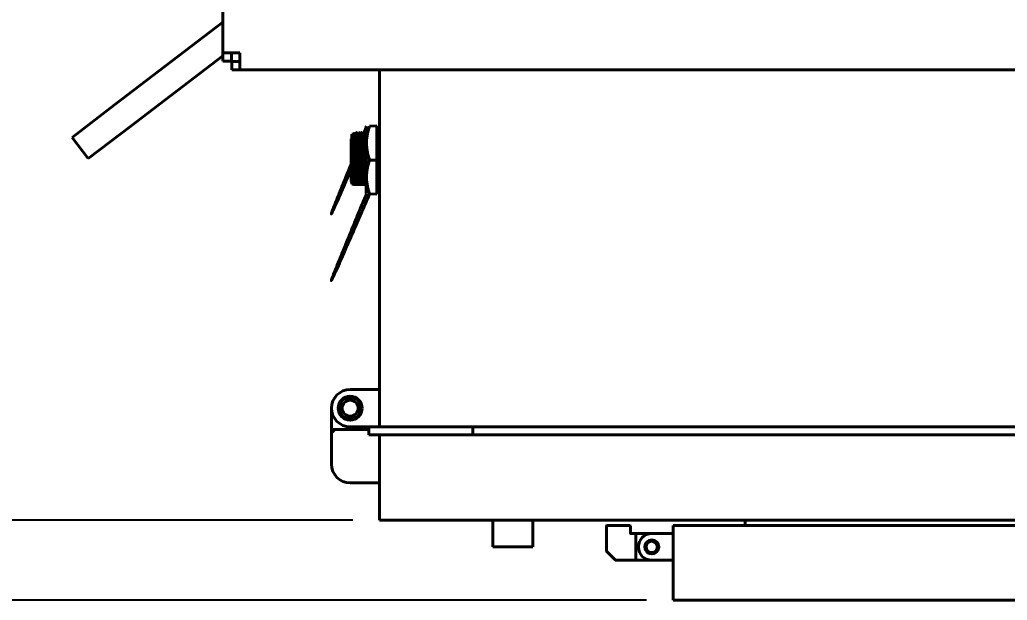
# Model space of a CAD drawing. Header units: millimetres. Extents: x 0 to 4756, y 0 to 3364.
# Drawn here: x 766 to 1136, y 1978.8 to 2196.4 of the extents above; entities that cross this region are included whole.
import ezdxf

# ---------------------------------------------------------------- set-up
doc = ezdxf.new("R2010")
doc.units = ezdxf.units.MM
doc.header["$LTSCALE"] = 4
doc.layers.add('가시적인 것(ISO)', color=3, linetype='Continuous', lineweight=40)
doc.layers.add('치수(ISO)', color=2, linetype='Continuous', lineweight=25)
doc.styles.add('치수 텍스트_PSTEK_POSCO', font='isocp.shx')
doc.dimstyles.new('치수_PSTEK_POSCO', dxfattribs={"dimscale": 4, "dimtxt": 5, "dimasz": 2.5, "dimexe": 2, "dimexo": 2.5, "dimgap": 1, "dimtad": 1, "dimrnd": 1e-08, "dimdsep": 46, "dimtxsty": '치수 텍스트_PSTEK_POSCO', "dimcen": 0.09, "dimdle": 10, "dimclrd": 7, "dimclre": 7, "dimclrt": 2, "dimadec": 1, "dimazin": 2, "dimtfac": 1, "dimtmove": 0, "dimatfit": 3, "dimfxl": 0, "dimtolj": 1, "dimlwd": -1, "dimlwe": -1, "dimarcsym": 0})

# ---------------------------------------------------------------- blocks, each defined once
blk = doc.blocks.new('*D27')
at = {"layer": 'Defpoints', "color": 0}
for p in [(964.43, 2981.58), (635.51, 1978.78), (1010.77, 1978.78)]:
    blk.add_point(p, dxfattribs=at)
at = {"layer": '치수(ISO)', "color": 7}
for p, q in [((954.43, 2981.58), (627.51, 2981.58)), ((635.51, 2971.58), (635.51, 1988.78)), ((1000.77, 1978.78), (627.51, 1978.78))]:
    blk.add_line(p, q, dxfattribs=at)
for points in [[(633.84, 2971.58), (637.17, 2971.58), (635.51, 2981.58)], [(633.84, 1988.78), (637.17, 1988.78), (635.51, 1978.78)]]:
    blk.add_solid(points, dxfattribs=at)
at = {"layer": '치수(ISO)', "color": 2, "insert": (621.51, 2447.18), "char_height": 20, "attachment_point": 4, "rotation": 90, "style": '치수 텍스트_PSTEK_POSCO'}
blk.add_mtext('\\A1;1002.8', dxfattribs=at)
blk = doc.blocks.new('*D28')
at = {"layer": 'Defpoints', "color": 0}
for p in [(964.43, 2981.58), (700.77, 2008.78), (900.77, 2008.78)]:
    blk.add_point(p, dxfattribs=at)
at = {"layer": '치수(ISO)', "color": 7}
for p, q in [((954.43, 2981.58), (692.77, 2981.58)), ((700.77, 2971.58), (700.77, 2018.78)), ((890.77, 2008.78), (692.77, 2008.78))]:
    blk.add_line(p, q, dxfattribs=at)
for points in [[(699.1, 2971.58), (702.44, 2971.58), (700.77, 2981.58)], [(699.1, 2018.78), (702.44, 2018.78), (700.77, 2008.78)]]:
    blk.add_solid(points, dxfattribs=at)
at = {"layer": '치수(ISO)', "color": 2, "insert": (686.76, 2466.76), "char_height": 20, "attachment_point": 4, "rotation": 90, "style": '치수 텍스트_PSTEK_POSCO'}
blk.add_mtext('\\A1;972.8', dxfattribs=at)

msp = doc.modelspace()

# ---------------------------------------------------------------- linework, layer by layer
at = {"layer": '가시적인 것(ISO)'}
for p, q in [((842.0692, 2183.9774), (842.0692, 2689.5774)), ((801.4669, 2164.4335), (842.0692, 2195.4884)), ((842.0692, 2180.8774), (842.0692, 2183.9774)), ((842.0692, 2183.9774), (842.9266, 2183.9774)), ((842.9266, 2183.9774), (848.4692, 2183.9774)), ((845.2692, 2183.9774), (845.2692, 2180.8774)), ((848.2692, 2183.9774), (848.2692, 2183.7774)), ((848.2692, 2183.7774), (848.4692, 2183.7774)), ((848.4692, 2183.9774), (848.4692, 2178.4348)), ((842.0692, 2182.8987), (807.5422, 2156.4905)), ((845.2692, 2180.8774), (842.0692, 2180.8774)), ((845.3692, 2180.7774), (848.4692, 2180.7774)), ((845.3692, 2180.7774), (845.3692, 2177.5774)), ((848.4692, 2177.5774), (845.3692, 2177.5774)), ((848.4692, 2178.4348), (848.4692, 2177.5774)), ((1483.0692, 2177.5774), (848.4692, 2177.5774)), ((900.7692, 2177.5774), (900.7692, 2043.7774)), ((785.5809, 2152.283), (801.4669, 2164.4335)), ((807.5422, 2156.4905), (791.6562, 2144.34)), ((890.3692, 2134.7774), (890.3692, 2153.4774)), ((891.3692, 2153.4774), (890.3692, 2153.4774)), ((891.3692, 2154.0865), (891.7067, 2153.5024)), ((891.3692, 2154.0835), (891.3692, 2150.7513)), ((891.8161, 2153.5062), (891.7044, 2153.5062)), ((891.8144, 2153.5062), (892.1533, 2154.093)), ((892.1569, 2154.0961), (892.2702, 2154.0961)), ((892.2736, 2154.0932), (892.614, 2153.5038)), ((892.7237, 2153.507), (892.6121, 2153.507)), ((892.7218, 2153.507), (893.0603, 2154.0931)), ((893.0639, 2154.0961), (893.1772, 2154.0961)), ((893.1808, 2154.093), (893.5212, 2153.5036)), ((893.6309, 2153.5068), (893.5194, 2153.5068)), ((893.629, 2153.5068), (893.9677, 2154.0932)), ((893.9711, 2154.0961), (894.0843, 2154.0961)), ((894.0877, 2154.0931), (894.4283, 2153.5034)), ((894.538, 2153.5066), (894.4265, 2153.5066)), ((894.5361, 2153.5066), (894.8748, 2154.093)), ((894.8784, 2154.0961), (894.9916, 2154.0961)), ((894.9951, 2154.0932), (895.3354, 2153.5038)), ((895.4451, 2153.507), (895.3336, 2153.507)), ((895.4433, 2153.507), (895.7692, 2154.0713)), ((895.7692, 2156.2482), (895.8809, 2156.4416)), ((895.7692, 2131.3066), (895.7692, 2156.2482)), ((897.039, 2156.4821), (899.7692, 2156.5774)), ((899.7692, 2143.7774), (899.7692, 2156.5774)), ((899.7692, 2153.6799), (899.8712, 2153.5034)), ((899.9809, 2153.5066), (899.8693, 2153.5066)), ((899.979, 2153.5066), (900.3177, 2154.093)), ((900.3213, 2154.0961), (900.4342, 2154.0961)), ((900.4378, 2154.093), (900.7692, 2153.5193)), ((785.5809, 2152.283), (791.6562, 2144.34)), ((890.1692, 2151.7774), (890.1692, 2135.7774)), ((891.3692, 2150.7513), (891.3692, 2150.751)), ((900.0801, 2151.2934), (899.9668, 2151.2924)), ((899.9983, 2149.7774), (900.1117, 2149.7774)), ((897.039, 2143.7774), (899.7692, 2143.7774)), ((899.7692, 2130.9774), (899.7692, 2143.7774)), ((900.3036, 2137.7774), (900.1902, 2137.7774)), ((900.2217, 2136.2601), (900.335, 2136.2592)), ((890.3692, 2134.7774), (891.3692, 2134.7774)), ((891.0692, 2134.7774), (891.0692, 2134.6774)), ((895.7692, 2134.6774), (891.0692, 2134.6774)), ((891.3692, 2134.7776), (891.3692, 2134.7774)), ((891.3692, 2134.7774), (891.3693, 2134.7774)), ((891.6296, 2134.7774), (891.7414, 2134.7774)), ((892.5367, 2134.7774), (892.6497, 2134.7774)), ((893.0076, 2134.7774), (893.0076, 2134.7774)), ((893.121, 2134.7774), (893.1211, 2134.7774)), ((893.4439, 2134.7774), (893.5571, 2134.7774)), ((893.9147, 2134.7774), (893.9147, 2134.7774)), ((894.0282, 2134.7774), (894.0283, 2134.7774)), ((894.3508, 2134.7774), (894.4642, 2134.7774)), ((895.258, 2134.7774), (895.3712, 2134.7774)), ((895.729, 2134.7774), (895.7291, 2134.7774)), ((895.7692, 2131.3066), (895.8809, 2131.1132)), ((900.7692, 2134.6774), (899.7692, 2134.6774)), ((899.7939, 2134.7774), (899.9069, 2134.7774)), ((900.3782, 2134.7774), (900.2648, 2134.7774)), ((900.701, 2134.7774), (900.7692, 2134.7774)), ((899.7692, 2130.9774), (897.039, 2131.0727)), ((889.7692, 2057.7774), (900.7692, 2057.7774)), ((882.7692, 2042.7774), (882.7692, 2050.7774)), ((882.7692, 2042.7774), (883.7692, 2041.7774)), ((896.7692, 2042.7774), (882.7692, 2042.7774)), ((882.7692, 2029.7774), (882.7692, 2042.7774)), ((900.7692, 2043.7774), (889.7692, 2043.7774)), ((896.7692, 2042.7774), (896.7692, 2043.7774)), ((896.7692, 2042.7774), (896.7692, 2041.7774)), ((1430.7692, 2043.7774), (900.7692, 2043.7774)), ((935.7692, 2043.7774), (935.7692, 2040.7774)), ((896.7692, 2040.7774), (896.7692, 2041.7774)), ((900.7692, 2040.7774), (896.7692, 2040.7774)), ((1430.7692, 2040.7774), (900.7692, 2040.7774)), ((900.7692, 2040.7774), (900.7692, 2008.7774)), ((900.7692, 2022.7774), (889.7692, 2022.7774)), ((900.7692, 2008.7774), (1430.7692, 2008.7774)), ((943.2692, 2008.7774), (943.2692, 1998.7774)), ((958.2692, 2008.7774), (958.2692, 1998.7774)), ((985.7692, 1997.3602), (985.7692, 2006.5774)), ((987.352, 2006.7774), (985.9692, 2006.7774)), ((994.5692, 2006.7774), (987.352, 2006.7774)), ((994.7692, 2003.9774), (994.7692, 2006.5774)), ((1010.7692, 2006.7774), (1010.7692, 1978.7774)), ((1150.0124, 2006.7774), (1010.7692, 2006.7774)), ((1037.7692, 2008.7774), (1037.7692, 2006.7774)), ((996.5692, 2003.7774), (994.9692, 2003.7774)), ((996.9692, 2003.7774), (996.5692, 2003.7774)), ((996.7692, 1995.3602), (996.7692, 2003.5774)), ((1002.7692, 2003.7774), (996.9692, 2003.7774)), ((1002.7692, 2003.7774), (1010.5692, 2003.7774)), ((943.2692, 1998.7774), (958.2692, 1998.7774)), ((989.2106, 1993.836), (985.8278, 1997.2188)), ((996.7692, 1995.3602), (996.7692, 1993.9774)), ((989.352, 1993.7774), (996.5692, 1993.7774)), ((996.5692, 1993.7774), (996.9692, 1993.7774)), ((996.9692, 1993.7774), (1002.7692, 1993.7774)), ((1010.5692, 1993.7774), (1002.7692, 1993.7774)), ((1320.7692, 1978.7774), (1010.7692, 1978.7774))]:
    msp.add_line(p, q, dxfattribs=at)
for centre, radius in [((889.7692, 2050.7774), 4.5), ((889.7692, 2050.7774), 4), ((889.7692, 2050.7774), 3), ((1002.7692, 1998.7774), 2.65), ((1002.7692, 1998.7774), 2.6), ((1002.7692, 1998.7774), 2.1)]:
    msp.add_circle(centre, radius, dxfattribs=at)
for centre, radius, start, end in [((890.3692, 2151.7774), 0.2, 90, 180), ((890.3692, 2135.7774), 0.2, 180, 270), ((889.7692, 2050.7774), 7, 90, 270), ((889.7692, 2029.7774), 7, 180, 270), ((985.9692, 2006.5774), 0.2, 90, 180), ((994.5692, 2006.5774), 0.2, 0, 90), ((994.9692, 2003.9774), 0.2, 180, 270), ((996.5692, 2003.5774), 0.2, 0, 90), ((1002.7692, 1998.7774), 5, 90, 270), ((1010.5692, 2003.5774), 0.2, 0, 90), ((985.9692, 1997.3602), 0.2, 180, 225), ((989.352, 1993.9774), 0.2, 225, 270), ((996.5692, 1993.9774), 0.2, 270, 0), ((1010.5692, 1993.9774), 0.2, 270, 0)]:
    msp.add_arc(centre, radius, start, end, dxfattribs=at)
for points, weights in [([(895.8809, 2156.4416), (869.5221, 2091.9778), (897.039, 2156.4821)], [1.3410201396, 1.3410201396, 1.24077700271]), ([(897.039, 2156.4821), (894.8839, 2150.0921), (897.039, 2143.7774)], [1.24077700271, 1.4412632765, 1.24077700271]), ([(897.039, 2143.7774), (894.8839, 2137.4627), (897.039, 2131.0727)], [1.24077700271, 1.4412632765, 1.24077700271]), ([(897.039, 2131.0727), (869.5221, 2067.3767), (895.8809, 2131.1132)], [1.24077700271, 1.3410201396, 1.3410201396])]:
    msp.add_rational_spline(points, weights, degree=2, dxfattribs=at)
for points in [[(891.3692, 2154.0835), (891.369, 2154.0847), (891.3688, 2154.0858), (891.3687, 2154.0868)], [(891.3692, 2154.085), (891.3692, 2154.086), (891.3692, 2154.0865), (891.3692, 2154.0865)], [(900.16, 2146.9291), (900.1222, 2146.9288), (900.0844, 2146.9285), (900.0466, 2146.9281)], [(900.0488, 2146.7893), (900.0866, 2146.7897), (900.1244, 2146.7902), (900.1622, 2146.7906)], [(900.1397, 2140.7644), (900.1775, 2140.764), (900.2153, 2140.7635), (900.2531, 2140.7631)], [(900.1419, 2140.6258), (900.1797, 2140.6255), (900.2175, 2140.6252), (900.2553, 2140.6248)], [(895.7692, 2134.7774), (895.7558, 2134.7774), (895.7424, 2134.7774), (895.7291, 2134.7774)], [(899.7939, 2134.7774), (899.7856, 2134.7774), (899.7774, 2134.7774), (899.7692, 2134.7774)], [(900.3773, 2134.7774), (900.3775, 2134.7809), (900.3776, 2134.7845), (900.3777, 2134.788)], [(1004.8333, 2000.4393), (1004.8072, 2000.4717), (1004.7908, 2000.4908), (1004.7862, 2000.4962)], [(1004.937, 2000.3016), (1004.8744, 2000.3906), (1004.8227, 2000.4528), (1004.7994, 2000.4805)], [(1005.2355, 1999.7469), (1005.2063, 1999.821), (1005.1751, 1999.8905), (1005.1433, 1999.9546)], [(1005.1332, 1997.5801), (1005.186, 1997.6843), (1005.2374, 1997.8032), (1005.2812, 1997.9335)]]:
    msp.add_open_spline(points, degree=3, dxfattribs=at)
for points, knots in [([(891.7414, 2134.7774), (891.7295, 2135.1977), (891.7187, 2135.71), (891.6958, 2136.8507), (891.6836, 2137.4639), (891.6642, 2138.5919), (891.6567, 2139.0777), (891.6403, 2140.2056), (891.6315, 2140.8547), (891.6102, 2142.2871), (891.5983, 2143.0709), (891.5766, 2144.6242), (891.5667, 2145.3887), (891.5456, 2146.9174), (891.5335, 2147.6747), (891.5047, 2149.4416), (891.49, 2150.3934), (891.4671, 2151.541), (891.46, 2151.8501), (891.4387, 2152.6975), (891.4252, 2153.1508), (891.4059, 2153.6499), (891.3993, 2153.7862), (891.3848, 2153.9919), (891.3769, 2154.0576), (891.3692, 2154.0835)], [0.000001, 0.000001, 0.000001, 0.000001, 0.25781176, 0.25781176, 0.49648568, 0.49648568, 0.6622203, 0.6622203, 0.86688745, 0.86688745, 1.10263182, 1.10263182, 1.33291685, 1.33291685, 1.57375486, 1.57375486, 1.92563726, 1.92563726, 2.06996515, 2.06996515, 2.35895138, 2.35895138, 2.50955697, 2.50955697, 2.66685777, 2.66685777, 2.66685777, 2.66685777]), ([(892.0996, 2134.7774), (892.0981, 2134.8147), (892.0966, 2134.8533), (892.0934, 2134.939), (892.0918, 2134.9865), (892.083, 2135.2532), (892.0763, 2135.5049), (892.0659, 2135.9454), (892.0621, 2136.1134), (892.055, 2136.4315), (892.0517, 2136.5783), (892.0423, 2137.0011), (892.0358, 2137.2887), (892.026, 2137.7461), (892.0227, 2137.9046), (892.0168, 2138.2111), (892.0141, 2138.358), (892.003, 2138.9895), (891.9955, 2139.499), (891.9846, 2140.2459), (891.9814, 2140.4675), (891.9752, 2140.8762), (891.9724, 2141.0624), (891.9648, 2141.5398), (891.9599, 2141.8331), (891.949, 2142.4843), (891.943, 2142.8434), (891.9348, 2143.3696), (891.9323, 2143.5352), (891.9246, 2144.0677), (891.9196, 2144.4344), (891.9093, 2145.207), (891.9039, 2145.6124), (891.8955, 2146.1823), (891.893, 2146.3517), (891.8838, 2146.9289), (891.8766, 2147.3303), (891.8647, 2147.9897), (891.8599, 2148.2537), (891.8529, 2148.6512), (891.8505, 2148.7891), (891.8429, 2149.2427), (891.8379, 2149.5488), (891.8282, 2150.1236), (891.8234, 2150.3934), (891.8159, 2150.7663), (891.8135, 2150.8806), (891.8061, 2151.2056), (891.8009, 2151.4079), (891.7907, 2151.7758), (891.7857, 2151.9428), (891.7777, 2152.2038), (891.7745, 2152.3041), (891.7688, 2152.4824), (891.7662, 2152.5616), (891.7578, 2152.8118), (891.7524, 2152.9617), (891.7434, 2153.156), (891.74, 2153.2182), (891.7339, 2153.3103), (891.7311, 2153.3443), (891.7248, 2153.4101), (891.7212, 2153.4392), (891.714, 2153.4822), (891.7103, 2153.4961), (891.7067, 2153.5024)], [0.00005589, 0.00005589, 0.00005589, 0.00005589, 0.02951549, 0.02951549, 0.063103, 0.063103, 0.21155414, 0.21155414, 0.29483437, 0.29483437, 0.3612605, 0.3612605, 0.47929779, 0.47929779, 0.5394979, 0.5394979, 0.5930726, 0.5930726, 0.76537859, 0.76537859, 0.83652136, 0.83652136, 0.89501942, 0.89501942, 0.98529472, 0.98529472, 1.09390132, 1.09390132, 1.14387613, 1.14387613, 1.25431392, 1.25431392, 1.37796481, 1.37796481, 1.43072742, 1.43072742, 1.559171, 1.559171, 1.64788298, 1.64788298, 1.69621336, 1.69621336, 1.80920097, 1.80920097, 1.91820312, 1.91820312, 1.96819585, 1.96819585, 2.06427254, 2.06427254, 2.15436927, 2.15436927, 2.21583431, 2.21583431, 2.27035721, 2.27035721, 2.39910022, 2.39910022, 2.47319054, 2.47319054, 2.5271955, 2.5271955, 2.59462077, 2.59462077, 2.66181816, 2.66181816, 2.66181816, 2.66181816]), ([(891.8161, 2153.5062), (891.8162, 2153.5062), (891.8162, 2153.5062), (891.8252, 2153.5053), (891.8337, 2153.4438), (891.8473, 2153.2663), (891.8518, 2153.1948), (891.8623, 2153.0075), (891.8682, 2152.8859), (891.8777, 2152.654), (891.8813, 2152.5547), (891.8896, 2152.3021), (891.894, 2152.1423), (891.9055, 2151.6927), (891.9126, 2151.3819), (891.9271, 2150.7307), (891.9343, 2150.395), (891.9528, 2149.4762), (891.9645, 2148.8611), (891.9806, 2147.869), (891.9857, 2147.5278), (891.9972, 2146.7536), (892.0036, 2146.3168), (892.0142, 2145.6273), (892.0181, 2145.3792), (892.0293, 2144.6777), (892.0367, 2144.2211), (892.047, 2143.5518), (892.0501, 2143.3396), (892.0567, 2142.8791), (892.0601, 2142.6316), (892.0709, 2141.8591), (892.0785, 2141.3391), (892.0949, 2140.2875), (892.1037, 2139.7578), (892.1209, 2138.7728), (892.1295, 2138.3152), (892.1417, 2137.6448), (892.1459, 2137.4154), (892.1572, 2136.8173), (892.1643, 2136.4668), (892.1755, 2135.9982), (892.1792, 2135.8554), (892.1915, 2135.4189), (892.2002, 2135.1541), (892.2103, 2134.8771), (892.2122, 2134.8261), (892.2141, 2134.7774)], [2.68769062, 2.68769062, 2.68769062, 2.68769062, 2.68914609, 2.68914609, 2.87893651, 2.87893651, 2.97083818, 2.97083818, 3.08142501, 3.08142501, 3.15317322, 3.15317322, 3.25058822, 3.25058822, 3.40632052, 3.40632052, 3.54853959, 3.54853959, 3.77220016, 3.77220016, 3.88437782, 3.88437782, 4.0213974, 4.0213974, 4.09739713, 4.09739713, 4.23516085, 4.23516085, 4.29931139, 4.29931139, 4.3742543, 4.3742543, 4.53453577, 4.53453577, 4.70672562, 4.70672562, 4.86954574, 4.86954574, 4.95915613, 4.95915613, 5.11306451, 5.11306451, 5.18528269, 5.18528269, 5.34592253, 5.34592253, 5.38423683, 5.38423683, 5.38423683, 5.38423683]), ([(892.1533, 2154.093), (892.1545, 2154.0951), (892.1557, 2154.0961), (892.1664, 2154.0962), (892.1757, 2154.0306), (892.1942, 2153.7701), (892.2038, 2153.5762), (892.218, 2153.1937), (892.2227, 2153.0511), (892.2363, 2152.5905), (892.2451, 2152.2338), (892.2636, 2151.4213), (892.2728, 2150.967), (892.2908, 2149.9783), (892.2996, 2149.4464), (892.3135, 2148.595), (892.3183, 2148.2993), (892.3324, 2147.3874), (892.3415, 2146.753), (892.3587, 2145.5377), (892.3671, 2144.9629), (892.3847, 2143.7157), (892.3939, 2143.0449), (892.4123, 2141.7191), (892.422, 2141.0672), (892.4402, 2139.8436), (892.4487, 2139.272), (892.4703, 2137.9092), (892.4839, 2137.1578), (892.5034, 2136.1592), (892.5098, 2135.8481), (892.5231, 2135.2734), (892.53, 2135.0111), (892.5367, 2134.7774)], [2.69113462, 2.69113462, 2.69113462, 2.69113462, 2.71646012, 2.71646012, 2.9181842, 2.9181842, 3.11940283, 3.11940283, 3.22001783, 3.22001783, 3.4144254, 3.4144254, 3.60973463, 3.60973463, 3.80422794, 3.80422794, 3.90367425, 3.90367425, 4.10400574, 4.10400574, 4.27793405, 4.27793405, 4.47886915, 4.47886915, 4.67940262, 4.67940262, 4.86691112, 4.86691112, 5.14827654, 5.14827654, 5.28990939, 5.28990939, 5.43323917, 5.43323917, 5.43323917, 5.43323917]), ([(892.6497, 2134.7774), (892.64, 2135.1176), (892.6306, 2135.5182), (892.611, 2136.4266), (892.6011, 2136.9318), (892.5848, 2137.8682), (892.5781, 2138.2762), (892.5675, 2138.9309), (892.5638, 2139.1648), (892.5507, 2139.9986), (892.5416, 2140.6192), (892.5221, 2141.9885), (892.5114, 2142.7382), (892.4929, 2144.0505), (892.4852, 2144.6088), (892.4644, 2146.103), (892.4507, 2147.022), (892.4312, 2148.3151), (892.4249, 2148.7247), (892.4128, 2149.4623), (892.4071, 2149.7934), (892.387, 2150.9143), (892.3733, 2151.6213), (892.3497, 2152.58), (892.3406, 2152.9015), (892.3275, 2153.2959), (892.3233, 2153.4106), (892.312, 2153.6794), (892.3048, 2153.8113), (892.2883, 2154.033), (892.2794, 2154.0961), (892.2702, 2154.0961)], [0.000001, 0.000001, 0.000001, 0.000001, 0.2086512, 0.2086512, 0.4166256, 0.4166256, 0.56328221, 0.56328221, 0.64222738, 0.64222738, 0.83945823, 0.83945823, 1.06586508, 1.06586508, 1.23333157, 1.23333157, 1.51824787, 1.51824787, 1.65642035, 1.65642035, 1.77689485, 1.77689485, 2.08238068, 2.08238068, 2.27577044, 2.27577044, 2.3679465, 2.3679465, 2.51897613, 2.51897613, 2.71705183, 2.71705183, 2.71705183, 2.71705183]), ([(892.614, 2153.5038), (892.6151, 2153.5019), (892.6161, 2153.4993), (892.6339, 2153.4419), (892.6527, 2153.186), (892.6912, 2152.0834), (892.7099, 2151.3513), (892.7491, 2149.4043), (892.7677, 2148.3078), (892.8056, 2145.9075), (892.8243, 2144.6407), (892.8639, 2141.9719), (892.8827, 2140.7328), (892.921, 2138.3856), (892.9399, 2137.38), (892.9755, 2135.7478), (892.9928, 2135.1588), (893.0076, 2134.7774)], [-1.54645962, -1.54645962, -1.54645962, -1.54645962, -1.53175763, -1.53175763, -1.30231032, -1.30231032, -1.10941149, -1.10941149, -0.92904801, -0.92904801, -0.7483725, -0.7483725, -0.55015125, -0.55015125, -0.30093604, -0.30093604, 0, 0, 0, 0]), ([(892.7237, 2153.507), (892.7259, 2153.507), (892.7282, 2153.5034), (892.7473, 2153.4419), (892.7661, 2153.186), (892.8046, 2152.0834), (892.8233, 2151.3513), (892.8624, 2149.4043), (892.8811, 2148.3078), (892.919, 2145.9075), (892.9377, 2144.6407), (892.9773, 2141.9719), (892.996, 2140.7328), (893.0344, 2138.3856), (893.0533, 2137.38), (893.0889, 2135.7478), (893.1061, 2135.1588), (893.121, 2134.7774)], [0.25633551, 0.25633551, 0.25633551, 0.25633551, 0.29045597, 0.29045597, 0.53514224, 0.53514224, 0.74085263, 0.74085263, 0.93319512, 0.93319512, 1.12587038, 1.12587038, 1.33725668, 1.33725668, 1.60302375, 1.60302375, 1.92394676, 1.92394676, 1.92394676, 1.92394676]), ([(893.0603, 2154.0931), (893.0707, 2154.1111), (893.0814, 2154.0493), (893.0987, 2153.8122), (893.1055, 2153.6796), (893.117, 2153.4096), (893.1214, 2153.2947), (893.1349, 2152.9001), (893.1438, 2152.5786), (893.1667, 2151.6204), (893.1813, 2150.914), (893.201, 2149.7938), (893.2065, 2149.4626), (893.2185, 2148.7248), (893.2251, 2148.3153), (893.245, 2147.022), (893.2578, 2146.1029), (893.2792, 2144.6082), (893.2871, 2144.0495), (893.3054, 2142.736), (893.3157, 2141.9856), (893.3358, 2140.6154), (893.345, 2139.9945), (893.3577, 2139.1607), (893.3613, 2138.927), (893.3717, 2138.2762), (893.3786, 2137.8717), (893.3953, 2136.9369), (893.4048, 2136.4305), (893.4241, 2135.5198), (893.4341, 2135.1183), (893.4439, 2134.7774)], [0.29410617, 0.29410617, 0.29410617, 0.29410617, 0.5167065, 0.5167065, 0.66864707, 0.66864707, 0.76084384, 0.76084384, 0.95414624, 0.95414624, 1.25934503, 1.25934503, 1.37986278, 1.37986278, 1.51804927, 1.51804927, 1.80300011, 1.80300011, 1.97059852, 1.97059852, 2.19721492, 2.19721492, 2.39456102, 2.39456102, 2.47346448, 2.47346448, 2.61885978, 2.61885978, 2.82724446, 2.82724446, 3.03631885, 3.03631885, 3.03631885, 3.03631885]), ([(893.5571, 2134.7774), (893.5453, 2135.1947), (893.533, 2135.7026), (893.5123, 2136.7237), (893.5038, 2137.199), (893.4892, 2138.0333), (893.4835, 2138.3707), (893.469, 2139.2701), (893.4603, 2139.8477), (893.4469, 2140.763), (893.4422, 2141.0859), (893.429, 2141.9908), (893.4206, 2142.5796), (893.4065, 2143.5981), (893.4007, 2144.025), (893.3901, 2144.7755), (893.3855, 2145.0994), (893.3717, 2146.0601), (893.3627, 2146.688), (893.3436, 2147.991), (893.3331, 2148.6565), (893.3179, 2149.5672), (893.3132, 2149.844), (893.3033, 2150.4092), (893.2982, 2150.6947), (893.2883, 2151.2005), (893.2836, 2151.4242), (893.2697, 2152.0593), (893.2607, 2152.4344), (893.2372, 2153.2724), (893.2221, 2153.6468), (893.2022, 2153.9499), (893.1967, 2154.0108), (893.1866, 2154.0803), (893.1819, 2154.0961), (893.1772, 2154.0961), (893.1772, 2154.0961), (893.1772, 2154.0961)], [0.000001, 0.000001, 0.000001, 0.000001, 0.25594859, 0.25594859, 0.44525901, 0.44525901, 0.56542988, 0.56542988, 0.75485328, 0.75485328, 0.85559676, 0.85559676, 1.03378864, 1.03378864, 1.16172401, 1.16172401, 1.25946301, 1.25946301, 1.45368013, 1.45368013, 1.67534348, 1.67534348, 1.77672274, 1.77672274, 1.89014256, 1.89014256, 1.98826231, 1.98826231, 2.18421232, 2.18421232, 2.49848535, 2.49848535, 2.61771524, 2.61771524, 2.71637416, 2.71637416, 2.71663898, 2.71663898, 2.71663898, 2.71663898]), ([(893.5212, 2153.5036), (893.541, 2153.4693), (893.5586, 2153.1648), (893.5945, 2152.2465), (893.6132, 2151.4932), (893.6486, 2149.8195), (893.6671, 2148.7669), (893.703, 2146.5443), (893.7215, 2145.3091), (893.758, 2142.8498), (893.7767, 2141.5801), (893.8135, 2139.2646), (893.8323, 2138.1374), (893.8638, 2136.5946), (893.874, 2136.1452), (893.8944, 2135.3656), (893.9046, 2135.0381), (893.9148, 2134.7775)], [-3.87885605, -3.87885605, -3.87885605, -3.87885605, -3.41009453, -3.41009453, -2.77099762, -2.77099762, -2.05549859, -2.05549859, -1.39194253, -1.39194253, -0.83950459, -0.83950459, -0.41088318, -0.41088318, -0.20578333, -0.20578333, 0, 0, 0, 0]), ([(893.6309, 2153.5068), (893.6522, 2153.5068), (893.671, 2153.1889), (893.7079, 2152.2465), (893.7266, 2151.4932), (893.762, 2149.8195), (893.7805, 2148.7669), (893.8164, 2146.5443), (893.8349, 2145.3091), (893.8714, 2142.8498), (893.89, 2141.5801), (893.9269, 2139.2646), (893.9457, 2138.1374), (893.9772, 2136.5946), (893.9874, 2136.1452), (894.0078, 2135.3656), (894.018, 2135.0381), (894.0282, 2134.7775)], [1.93069683, 1.93069683, 1.93069683, 1.93069683, 2.25596559, 2.25596559, 2.67351862, 2.67351862, 3.14098885, 3.14098885, 3.57452222, 3.57452222, 3.93545673, 3.93545673, 4.21549589, 4.21549589, 4.34949758, 4.34949758, 4.48394582, 4.48394582, 4.48394582, 4.48394582]), ([(893.9677, 2154.0932), (893.9689, 2154.0952), (893.97, 2154.0962), (893.9757, 2154.0961), (893.9802, 2154.0803), (893.9904, 2154.011), (893.996, 2153.9503), (894.0166, 2153.6467), (894.0307, 2153.2698), (894.055, 2152.4262), (894.0642, 2152.0494), (894.0777, 2151.4117), (894.0822, 2151.1874), (894.0919, 2150.6889), (894.0971, 2150.4124), (894.1071, 2149.8572), (894.1119, 2149.5807), (894.1268, 2148.6754), (894.1367, 2148.0157), (894.1563, 2146.7233), (894.1653, 2146.1001), (894.1787, 2145.1451), (894.1832, 2144.8222), (894.1942, 2144.0326), (894.2009, 2143.5656), (894.2221, 2142.0706), (894.2359, 2141.0571), (894.2588, 2139.5531), (894.267, 2139.031), (894.281, 2138.1569), (894.2869, 2137.7955), (894.2985, 2137.1437), (894.3041, 2136.8504), (894.3236, 2135.865), (894.3368, 2135.2606), (894.3508, 2134.7774)], [2.69163112, 2.69163112, 2.69163112, 2.69163112, 2.71648496, 2.71648496, 2.8151332, 2.8151332, 2.93413536, 2.93413536, 3.250111, 3.250111, 3.44652065, 3.44652065, 3.54475528, 3.54475528, 3.65459808, 3.65459808, 3.75599851, 3.75599851, 3.97601489, 3.97601489, 4.16895501, 4.16895501, 4.266463, 4.266463, 4.4064252, 4.4064252, 4.71595219, 4.71595219, 4.88952853, 4.88952853, 5.02046617, 5.02046617, 5.13707352, 5.13707352, 5.43345124, 5.43345124, 5.43345124, 5.43345124]), ([(894.4642, 2134.7774), (894.4557, 2135.0669), (894.4474, 2135.4002), (894.4342, 2136.0063), (894.4292, 2136.2539), (894.4148, 2136.9832), (894.4053, 2137.4941), (894.3893, 2138.448), (894.3826, 2138.8736), (894.3717, 2139.5854), (894.3674, 2139.8616), (894.3545, 2140.7123), (894.3459, 2141.2999), (894.3317, 2142.3105), (894.326, 2142.7267), (894.3156, 2143.4702), (894.3109, 2143.7962), (894.2971, 2144.7698), (894.2881, 2145.4141), (894.269, 2146.7683), (894.2584, 2147.4705), (894.2433, 2148.4409), (894.2387, 2148.7338), (894.2287, 2149.3586), (894.2233, 2149.6866), (894.2083, 2150.5443), (894.1985, 2151.0454), (894.1804, 2151.9081), (894.172, 2152.2764), (894.1537, 2152.9501), (894.144, 2153.2443), (894.1274, 2153.6539), (894.1203, 2153.7943), (894.1034, 2154.0292), (894.0937, 2154.0961), (894.0843, 2154.0961)], [0.000001, 0.000001, 0.000001, 0.000001, 0.17756232, 0.17756232, 0.28806856, 0.28806856, 0.48556543, 0.48556543, 0.63237004, 0.63237004, 0.72243369, 0.72243369, 0.90508587, 0.90508587, 1.03077898, 1.03077898, 1.1285675, 1.1285675, 1.3230362, 1.3230362, 1.54504486, 1.54504486, 1.64431831, 1.64431831, 1.76266062, 1.76266062, 1.96695198, 1.96695198, 2.15270742, 2.15270742, 2.3564061, 2.3564061, 2.51261114, 2.51261114, 2.71620462, 2.71620462, 2.71620462, 2.71620462]), ([(894.4283, 2153.5034), (894.446, 2153.473), (894.4634, 2153.2264), (894.5001, 2152.2842), (894.5187, 2151.5733), (894.5581, 2149.7016), (894.5769, 2148.6108), (894.6155, 2146.2113), (894.6343, 2144.931), (894.6715, 2142.4263), (894.6902, 2141.1742), (894.727, 2138.8709), (894.7457, 2137.8196), (894.7727, 2136.5176), (894.7825, 2136.0895), (894.8022, 2135.3463), (894.812, 2135.0304), (894.8219, 2134.7774)], [-1.75065599, -1.75065599, -1.75065599, -1.75065599, -1.59589658, -1.59589658, -1.43026999, -1.43026999, -1.25099811, -1.25099811, -1.03023654, -1.03023654, -0.74640964, -0.74640964, -0.4001129, -0.4001129, -0.19996966, -0.19996966, 0, 0, 0, 0]), ([(894.538, 2153.5066), (894.538, 2153.5066), (894.538, 2153.5066), (894.5569, 2153.5064), (894.5755, 2153.2582), (894.6134, 2152.2842), (894.6321, 2151.5733), (894.6715, 2149.7016), (894.6902, 2148.6108), (894.7288, 2146.2113), (894.7477, 2144.931), (894.7848, 2142.4263), (894.8036, 2141.1742), (894.8404, 2138.8709), (894.8591, 2137.8196), (894.886, 2136.5176), (894.8959, 2136.0895), (894.9156, 2135.3463), (894.9254, 2135.0304), (894.9353, 2134.7774)], [2.59368587, 2.59368587, 2.59368587, 2.59368587, 2.59378968, 2.59378968, 2.80131407, 2.80131407, 3.00890141, 3.00890141, 3.233591, 3.233591, 3.51028151, 3.51028151, 3.86601465, 3.86601465, 4.3000441, 4.3000441, 4.55089273, 4.55089273, 4.80152381, 4.80152381, 4.80152381, 4.80152381]), ([(894.8748, 2154.093), (894.876, 2154.0951), (894.8772, 2154.0961), (894.8879, 2154.0962), (894.8972, 2154.0292), (894.9138, 2153.7943), (894.9213, 2153.6542), (894.9382, 2153.2455), (894.9475, 2152.9514), (894.9655, 2152.2758), (894.9745, 2151.9048), (894.9928, 2151.0382), (895.0021, 2150.5365), (895.017, 2149.6836), (895.0225, 2149.3615), (895.0328, 2148.7372), (895.0376, 2148.4381), (895.0526, 2147.4575), (895.0627, 2146.7512), (895.0825, 2145.39), (895.0917, 2144.7428), (895.1052, 2143.7659), (895.1096, 2143.4393), (895.1197, 2142.718), (895.1254, 2142.3244), (895.1357, 2141.6111), (895.1403, 2141.2906), (895.1551, 2140.2633), (895.1652, 2139.576), (895.1825, 2138.5011), (895.1893, 2138.0943), (895.2061, 2137.1153), (895.2161, 2136.5715), (895.2317, 2135.8365), (895.237, 2135.6041), (895.2476, 2135.1668), (895.2528, 2134.963), (895.258, 2134.7774)], [2.69097621, 2.69097621, 2.69097621, 2.69097621, 2.71623707, 2.71623707, 2.92000558, 2.92000558, 3.07578345, 3.07578345, 3.27947597, 3.27947597, 3.46652068, 3.46652068, 3.67084926, 3.67084926, 3.78708033, 3.78708033, 3.88843368, 3.88843368, 4.11159258, 4.11159258, 4.30685632, 4.30685632, 4.40481145, 4.40481145, 4.52369076, 4.52369076, 4.62232409, 4.62232409, 4.84394061, 4.84394061, 4.9877627, 4.9877627, 5.20713975, 5.20713975, 5.31860895, 5.31860895, 5.43246934, 5.43246934, 5.43246934, 5.43246934]), ([(895.3712, 2134.7774), (895.3628, 2135.0734), (895.3546, 2135.4154), (895.3375, 2136.1799), (895.329, 2136.6003), (895.3117, 2137.5414), (895.303, 2138.0648), (895.2844, 2139.2072), (895.2747, 2139.8273), (895.256, 2141.106), (895.2468, 2141.761), (895.2285, 2143.0377), (895.2198, 2143.6553), (895.2061, 2144.6507), (895.2009, 2145.0285), (895.191, 2145.7274), (895.1863, 2146.0488), (895.1723, 2147.0026), (895.1632, 2147.6215), (895.1437, 2148.8958), (895.133, 2149.5391), (895.1136, 2150.6241), (895.1051, 2151.0791), (895.0918, 2151.7157), (895.0871, 2151.9262), (895.0739, 2152.4712), (895.0656, 2152.7772), (895.0515, 2153.2267), (895.0457, 2153.3913), (895.0301, 2153.753), (895.0203, 2153.9109), (895.0044, 2154.0648), (894.9981, 2154.0961), (894.9916, 2154.0961)], [0.000001, 0.000001, 0.000001, 0.000001, 0.18158645, 0.18158645, 0.36167428, 0.36167428, 0.55372507, 0.55372507, 0.75742627, 0.75742627, 0.95871011, 0.95871011, 1.14379937, 1.14379937, 1.25767679, 1.25767679, 1.35612539, 1.35612539, 1.55329275, 1.55329275, 1.77958784, 1.77958784, 1.96650532, 1.96650532, 2.06719702, 2.06719702, 2.24459969, 2.24459969, 2.37293783, 2.37293783, 2.57702225, 2.57702225, 2.71628963, 2.71628963, 2.71628963, 2.71628963]), ([(895.3354, 2153.5038), (895.3514, 2153.4763), (895.3687, 2153.268), (895.4041, 2152.3704), (895.4227, 2151.716), (895.4598, 2149.9694), (895.4785, 2148.9443), (895.517, 2146.5607), (895.5357, 2145.3142), (895.5751, 2142.6628), (895.5938, 2141.4017), (895.6317, 2139.025), (895.6503, 2137.9465), (895.6792, 2136.5446), (895.6891, 2136.1096), (895.7091, 2135.3531), (895.7191, 2135.0331), (895.7291, 2134.7775)], [-3.50492322, -3.50492322, -3.50492322, -3.50492322, -2.7556919, -2.7556919, -2.09780735, -2.09780735, -1.58665919, -1.58665919, -1.17166795, -1.17166795, -0.78802387, -0.78802387, -0.40403339, -0.40403339, -0.20166648, -0.20166648, 0, 0, 0, 0]), ([(895.4451, 2153.507), (895.4451, 2153.507), (895.4451, 2153.507), (895.462, 2153.5069), (895.4806, 2153.305), (895.5174, 2152.3704), (895.5361, 2151.716), (895.5731, 2149.9694), (895.5919, 2148.9443), (895.6304, 2146.5607), (895.6491, 2145.3142), (895.6885, 2142.6628), (895.7071, 2141.4017), (895.7405, 2139.3067), (895.7548, 2138.4638), (895.7692, 2137.7074)], [4.17234735, 4.17234735, 4.17234735, 4.17234735, 4.17267003, 4.17267003, 5.01954567, 5.01954567, 5.70980266, 5.70980266, 6.24610283, 6.24610283, 6.68151449, 6.68151449, 7.08403649, 7.08403649, 7.39145673, 7.39145673, 7.39145673, 7.39145673]), ([(899.8712, 2153.5034), (899.8803, 2153.4876), (899.8894, 2153.4141), (899.8985, 2153.2833), (899.9161, 2153.0303), (899.9337, 2152.563), (899.9513, 2151.9122), (899.9689, 2151.2614), (899.9865, 2150.4271), (900.0041, 2149.4647), (900.0217, 2148.5022), (900.0393, 2147.4114), (900.0569, 2146.2646), (900.0745, 2145.1178), (900.0921, 2143.9149), (900.1097, 2142.7354), (900.1273, 2141.556), (900.145, 2140.4001), (900.1626, 2139.3441), (900.1801, 2138.2934), (900.1976, 2137.3417), (900.2151, 2136.5513), (900.2152, 2136.5474), (900.2153, 2136.5434), (900.2154, 2136.5395), (900.2318, 2135.7979), (900.2483, 2135.1992), (900.2648, 2134.7774)], [0.504662374, 0.504662374, 0.504662374, 0.504662374, 0.53904732, 0.53904732, 0.53904732, 0.605511126, 0.605511126, 0.605511126, 0.671974933, 0.671974933, 0.671974933, 0.73843874, 0.73843874, 0.73843874, 0.804902546, 0.804902546, 0.804902546, 0.871366353, 0.871366353, 0.871366353, 0.9375, 0.9375, 0.9375, 0.93783016, 0.93783016, 0.93783016, 1, 1, 1, 1]), ([(899.9242, 2152.7659), (899.9265, 2152.8264), (899.9289, 2152.8833), (899.9312, 2152.9367), (899.9374, 2153.0773), (899.9436, 2153.1928), (899.9498, 2153.2819), (899.9601, 2153.4314), (899.9705, 2153.5065), (899.9809, 2153.5066), (899.9881, 2153.5067), (899.9953, 2153.4703), (900.0026, 2153.3974), (900.0119, 2153.3033), (900.0212, 2153.1485), (900.0305, 2152.9366), (900.0388, 2152.7485), (900.0471, 2152.5153), (900.0554, 2152.2399), (900.0637, 2151.9648), (900.0719, 2151.6476), (900.0802, 2151.2936), (900.0895, 2150.8943), (900.0989, 2150.448), (900.1082, 2149.9626), (900.1154, 2149.5869), (900.1226, 2149.1878), (900.1299, 2148.77), (900.1402, 2148.1695), (900.1506, 2147.5303), (900.161, 2146.8669), (900.1672, 2146.4725), (900.1734, 2146.0695), (900.1795, 2145.6614), (900.191, 2144.9056), (900.2024, 2144.132), (900.2138, 2143.3623), (900.2189, 2143.0175), (900.2241, 2142.6734), (900.2292, 2142.3321), (900.2417, 2141.5004), (900.2541, 2140.6846), (900.2666, 2139.9127), (900.2707, 2139.6609), (900.2748, 2139.4137), (900.2788, 2139.172), (900.2924, 2138.369), (900.3059, 2137.6264), (900.3194, 2136.9745), (900.3225, 2136.8289), (900.3255, 2136.6878), (900.3285, 2136.5514), (900.3431, 2135.8938), (900.3577, 2135.3467), (900.3722, 2134.9365), (900.3742, 2134.8809), (900.3762, 2134.8279), (900.3782, 2134.7775)], [0.428647645, 0.428647645, 0.428647645, 0.428647645, 0.4375, 0.4375, 0.4375, 0.460842069, 0.460842069, 0.460842069, 0.5, 0.5, 0.5, 0.527305969, 0.527305969, 0.527305969, 0.5625, 0.5625, 0.5625, 0.59376964, 0.59376964, 0.59376964, 0.625, 0.625, 0.625, 0.660233104, 0.660233104, 0.660233104, 0.6875, 0.6875, 0.6875, 0.726696436, 0.726696436, 0.726696436, 0.75, 0.75, 0.75, 0.793159751, 0.793159751, 0.793159751, 0.8125, 0.8125, 0.8125, 0.859623177, 0.859623177, 0.859623177, 0.875, 0.875, 0.875, 0.926086821, 0.926086821, 0.926086821, 0.9375, 0.9375, 0.9375, 0.992550714, 0.992550714, 0.992550714, 1, 1, 1, 1]), ([(900.3177, 2154.093), (900.3189, 2154.0951), (900.3201, 2154.0962), (900.3316, 2154.096), (900.3414, 2154.0185), (900.3565, 2153.7911), (900.3615, 2153.6998), (900.3761, 2153.3828), (900.3855, 2153.1118), (900.3994, 2152.618), (900.404, 2152.4397), (900.4166, 2151.9329), (900.4245, 2151.5822), (900.4412, 2150.7485), (900.45, 2150.255), (900.4646, 2149.4024), (900.4703, 2149.0671), (900.4807, 2148.421), (900.4855, 2148.1135), (900.5004, 2147.1211), (900.5105, 2146.4143), (900.5302, 2145.0503), (900.5394, 2144.3998), (900.5528, 2143.4229), (900.5573, 2143.0981), (900.5674, 2142.3781), (900.5731, 2141.9843), (900.5883, 2140.9336), (900.5977, 2140.2878), (900.6225, 2138.6322), (900.6388, 2137.678), (900.6581, 2136.6399), (900.6619, 2136.4446), (900.6773, 2135.6839), (900.6894, 2135.187), (900.701, 2134.7774)], [2.69111511, 2.69111511, 2.69111511, 2.69111511, 2.71660085, 2.71660085, 2.93550795, 2.93550795, 3.04079663, 3.04079663, 3.24334058, 3.24334058, 3.34416712, 3.34416712, 3.50961286, 3.50961286, 3.70420002, 3.70420002, 3.82263822, 3.82263822, 3.92503517, 3.92503517, 4.14596038, 4.14596038, 4.34151483, 4.34151483, 4.43905586, 4.43905586, 4.55855507, 4.55855507, 4.76162054, 4.76162054, 5.10012368, 5.10012368, 5.18225362, 5.18225362, 5.4334709, 5.4334709, 5.4334709, 5.4334709]), ([(900.7692, 2136.7621), (900.7648, 2136.9889), (900.7604, 2137.2251), (900.7447, 2138.0987), (900.7339, 2138.7815), (900.7186, 2139.7856), (900.7142, 2140.0721), (900.7003, 2141.0002), (900.6908, 2141.6573), (900.6767, 2142.6673), (900.672, 2143.0115), (900.6568, 2144.0952), (900.6462, 2144.8349), (900.6306, 2145.9369), (900.6254, 2146.307), (900.6109, 2147.3188), (900.6012, 2147.9462), (900.5831, 2149.0849), (900.5748, 2149.5993), (900.5593, 2150.4884), (900.5519, 2150.871), (900.5356, 2151.6684), (900.5268, 2152.0665), (900.5081, 2152.8077), (900.4979, 2153.1361), (900.4796, 2153.6057), (900.4716, 2153.7698), (900.454, 2154.0258), (900.444, 2154.0961), (900.4342, 2154.0961)], [0.32224117, 0.32224117, 0.32224117, 0.32224117, 0.41505113, 0.41505113, 0.65342083, 0.65342083, 0.74602894, 0.74602894, 0.9484847, 0.9484847, 1.05210405, 1.05210405, 1.27390046, 1.27390046, 1.38780661, 1.38780661, 1.59018532, 1.59018532, 1.77301595, 1.77301595, 1.92713497, 1.92713497, 2.11871648, 2.11871648, 2.33373226, 2.33373226, 2.50776704, 2.50776704, 2.71645629, 2.71645629, 2.71645629, 2.71645629]), ([(891.3692, 2134.7776), (891.3692, 2135.0699), (891.3692, 2135.4442), (891.3692, 2136.3415), (891.3692, 2136.8644), (891.3692, 2138.436), (891.3692, 2139.5839), (891.3692, 2142.1729), (891.3692, 2143.5028), (891.3692, 2145.8307), (891.3692, 2146.9112), (891.3692, 2148.9605), (891.3692, 2149.9093), (891.3692, 2150.751)], [0, 0, 0, 0, 0.22932041, 0.22932041, 0.46074233, 0.46074233, 0.85689071, 0.85689071, 1.28665416, 1.28665416, 1.67538396, 1.67538396, 2.06777747, 2.06777747, 2.06777747, 2.06777747]), ([(891.3695, 2150.7513), (891.3776, 2150.318), (891.3856, 2149.8515), (891.4022, 2148.8638), (891.4106, 2148.3446), (891.4274, 2147.2345), (891.4357, 2146.6435), (891.4532, 2145.4286), (891.4622, 2144.807), (891.4805, 2143.5008), (891.4897, 2142.8187), (891.5107, 2141.3458), (891.5223, 2140.5637), (891.5412, 2139.2988), (891.5488, 2138.8004), (891.5628, 2137.9621), (891.5689, 2137.6133), (891.5841, 2136.7757), (891.5929, 2136.3101), (891.611, 2135.4696), (891.6205, 2135.0968), (891.6296, 2134.7774)], [0.00002701, 0.00002701, 0.00002701, 0.00002701, 0.17642489, 0.17642489, 0.35229594, 0.35229594, 0.53817841, 0.53817841, 0.72587704, 0.72587704, 0.9303668, 0.9303668, 1.17343051, 1.17343051, 1.34134728, 1.34134728, 1.4696628, 1.4696628, 1.6648162, 1.6648162, 1.86073116, 1.86073116, 1.86073116, 1.86073116]), ([(899.9069, 2134.7774), (899.8985, 2135.0669), (899.8904, 2135.4002), (899.8747, 2136.118), (899.867, 2136.4952), (899.8428, 2137.7645), (899.8273, 2138.7507), (899.8024, 2140.3656), (899.7941, 2140.9306), (899.7804, 2141.9023), (899.7749, 2142.3015), (899.7692, 2142.7034)], [0.000001, 0.000001, 0.000001, 0.000001, 0.177559586, 0.177559586, 0.341186739, 0.341186739, 0.688287515, 0.688287515, 0.865851558, 0.865851558, 0.987135166, 0.987135166, 0.987135166, 0.987135166]), ([(899.7692, 2135.7558), (899.7706, 2135.6903), (899.7721, 2135.6261), (899.7803, 2135.2738), (899.7872, 2135.0112), (899.7939, 2134.7774)], [1.78834821, 1.78834821, 1.78834821, 1.78834821, 1.819571561, 1.819571561, 1.963010311, 1.963010311, 1.963010311, 1.963010311]), ([(891.6296, 2134.7774), (891.5816, 2134.7774), (891.5355, 2134.7774), (891.4487, 2134.7774), (891.4079, 2134.7774), (891.3693, 2134.7774)], [-0.108937917, -0.108937917, -0.108937917, -0.108937917, -0.053682501, -0.053682501, 0, 0, 0, 0]), ([(892.0996, 2134.7774), (892.0477, 2134.7774), (891.9922, 2134.7774), (891.8728, 2134.7774), (891.8086, 2134.7774), (891.7414, 2134.7774)], [-0.139750552, -0.139750552, -0.139750552, -0.139750552, -0.071287314, -0.071287314, -0.000028145, -0.000028145, -0.000028145, -0.000028145]), ([(892.2141, 2134.7774), (892.1951, 2134.7774), (892.1761, 2134.7774), (892.1379, 2134.7774), (892.1188, 2134.7774), (892.0996, 2134.7774)], [-0.0114460964, -0.0114460964, -0.0114460964, -0.0114460964, -0.0057450406, -0.0057450406, -0.0000001144, -0.0000001144, -0.0000001144, -0.0000001144]), ([(892.5367, 2134.7774), (892.4753, 2134.7774), (892.417, 2134.7774), (892.3094, 2134.7774), (892.2599, 2134.7774), (892.2141, 2134.7774)], [-0.138896616, -0.138896616, -0.138896616, -0.138896616, -0.068201401, -0.068201401, -0.000015305, -0.000015305, -0.000015305, -0.000015305]), ([(893.0076, 2134.7774), (892.9557, 2134.7774), (892.9003, 2134.7774), (892.781, 2134.7774), (892.7168, 2134.7774), (892.6497, 2134.7774)], [-0.139748044, -0.139748044, -0.139748044, -0.139748044, -0.071224502, -0.071224502, -0.00000951, -0.00000951, -0.00000951, -0.00000951]), ([(893.121, 2134.7774), (893.1021, 2134.7774), (893.0832, 2134.7774), (893.0454, 2134.7774), (893.0265, 2134.7774), (893.0076, 2134.7774)], [-0.011355843, -0.011355843, -0.011355843, -0.011355843, -0.0056849408, -0.0056849408, -0.0000150717, -0.0000150717, -0.0000150717, -0.0000150717]), ([(893.4439, 2134.7774), (893.3824, 2134.7774), (893.324, 2134.7774), (893.2164, 2134.7774), (893.1669, 2134.7774), (893.1211, 2134.7774)], [-0.138899262, -0.138899262, -0.138899262, -0.138899262, -0.068191806, -0.068191806, 0, 0, 0, 0]), ([(893.9147, 2134.7774), (893.8628, 2134.7774), (893.8074, 2134.7774), (893.6882, 2134.7774), (893.6241, 2134.7774), (893.5571, 2134.7774)], [-0.139791602, -0.139791602, -0.139791602, -0.139791602, -0.071187644, -0.071187644, -0.000002815, -0.000002815, -0.000002815, -0.000002815]), ([(894.0282, 2134.7774), (894.0093, 2134.7774), (893.9904, 2134.7774), (893.9526, 2134.7774), (893.9337, 2134.7774), (893.9147, 2134.7774)], [-0.0113923589, -0.0113923589, -0.0113923589, -0.0113923589, -0.0057166175, -0.0057166175, -0.0000444283, -0.0000444283, -0.0000444283, -0.0000444283]), ([(894.3508, 2134.7774), (894.2894, 2134.7774), (894.2311, 2134.7774), (894.1236, 2134.7774), (894.0741, 2134.7774), (894.0283, 2134.7774)], [-0.138933513, -0.138933513, -0.138933513, -0.138933513, -0.068255585, -0.068255585, 0, 0, 0, 0]), ([(894.8219, 2134.7774), (894.7701, 2134.7774), (894.7148, 2134.7774), (894.5954, 2134.7774), (894.5313, 2134.7774), (894.4642, 2134.7774)], [-0.139833792, -0.139833792, -0.139833792, -0.139833792, -0.071184823, -0.071184823, -0.00000499, -0.00000499, -0.00000499, -0.00000499]), ([(894.9353, 2134.7774), (894.9164, 2134.7774), (894.8975, 2134.7774), (894.8597, 2134.7774), (894.8408, 2134.7774), (894.8219, 2134.7774)], [-0.0113483547, -0.0113483547, -0.0113483547, -0.0113483547, -0.0056783471, -0.0056783471, -0.0000091466, -0.0000091466, -0.0000091466, -0.0000091466]), ([(895.258, 2134.7774), (895.1965, 2134.7774), (895.1382, 2134.7774), (895.0305, 2134.7774), (894.9811, 2134.7774), (894.9353, 2134.7774)], [-0.138812179, -0.138812179, -0.138812179, -0.138812179, -0.068226434, -0.068226434, 0, 0, 0, 0]), ([(895.729, 2134.7774), (895.6771, 2134.7774), (895.6217, 2134.7774), (895.5024, 2134.7774), (895.4382, 2134.7774), (895.3712, 2134.7774)], [-0.139762263, -0.139762263, -0.139762263, -0.139762263, -0.071197498, -0.071197498, -0.000009299, -0.000009299, -0.000009299, -0.000009299]), ([(900.2648, 2134.7774), (900.2129, 2134.7774), (900.1575, 2134.7774), (900.0381, 2134.7774), (899.974, 2134.7774), (899.9069, 2134.7774)], [-0.139723894, -0.139723894, -0.139723894, -0.139723894, -0.071196154, -0.071196154, -0.000009722, -0.000009722, -0.000009722, -0.000009722]), ([(900.701, 2134.7774), (900.6395, 2134.7774), (900.5812, 2134.7774), (900.4735, 2134.7774), (900.424, 2134.7774), (900.3782, 2134.7774)], [-0.138889496, -0.138889496, -0.138889496, -0.138889496, -0.068207944, -0.068207944, -0.00000605, -0.00000605, -0.00000605, -0.00000605]), ([(1005.0607, 2000.1084), (1005.0062, 2000.2021), (1004.9526, 2000.281), (1004.8585, 2000.4097), (1004.8191, 2000.4571), (1004.7994, 2000.4805)], [0.067303203, 0.067303203, 0.067303203, 0.067303203, 0.116374695, 0.116374695, 0.170093143, 0.170093143, 0.170093143, 0.170093143]), ([(1005.2804, 1999.6238), (1005.229, 1999.7764), (1005.1671, 1999.9131), (1005.0691, 2000.096), (1005.0327, 2000.157), (1004.998, 2000.2108)], [0, 0, 0, 0, 0.0557694048, 0.0557694048, 0.0882592315, 0.0882592315, 0.0882592315, 0.0882592315]), ([(1005.3957, 1998.425), (1005.4056, 1998.4989), (1005.4125, 1998.5746), (1005.4225, 1998.7824), (1005.4187, 1998.9173), (1005.4054, 1999.0471)], [0, 0, 0, 0, 0.0229135359, 0.0229135359, 0.0626124724, 0.0626124724, 0.0626124724, 0.0626124724]), ([(1004.7851, 1997.0573), (1004.7851, 1997.0573), (1004.7851, 1997.0574), (1004.7856, 1997.0579), (1004.7863, 1997.0587), (1004.7883, 1997.0611), (1004.7896, 1997.0626), (1004.7911, 1997.0644)], [0.0062976931, 0.0062976931, 0.0062976931, 0.0062976931, 0.0084358315, 0.0084358315, 0.0151647689, 0.0151647689, 0.0217175934, 0.0217175934, 0.0217175934, 0.0217175934]), ([(1004.7995, 1997.0743), (1004.8189, 1997.0974), (1004.8576, 1997.1441), (1004.9161, 1997.2238), (1004.9265, 1997.2383), (1004.9373, 1997.2536)], [0, 0, 0, 0, 0.053116422, 0.053116422, 0.0640981949, 0.0640981949, 0.0640981949, 0.0640981949]), ([(1004.9907, 1997.3326), (1005.0603, 1997.4396), (1005.1381, 1997.5768), (1005.2247, 1997.7798), (1005.242, 1997.8234), (1005.2585, 1997.8686)], [0, 0, 0, 0, 0.0657085329, 0.0657085329, 0.0827712915, 0.0827712915, 0.0827712915, 0.0827712915])]:
    msp.add_open_spline(points, degree=3, knots=knots, dxfattribs=at)

# ---------------------------------------------------------------- dimensions: what is measured, and where the dimension line sits
at = {"layer": '치수(ISO)', "color": 7}
for base, p2, angle, picture, middle in [((635.5082, 1978.7774), (1010.7692, 1978.7774), 90, '*D27', (635.5082, 2480.1774)), ((700.7692, 2008.7774), (900.7692, 2008.7774), 270, '*D28', (700.7692, 2495.1774))]:
    dim = msp.add_linear_dim(base=base, p1=(964.4294, 2981.5774), p2=p2, angle=angle, dimstyle='치수_PSTEK_POSCO', override={"dimdec": 2, "dimtp": 0, "dimtm": 0, "dimtdec": 2, "dimtofl": 0, "dimatfit": 1}, dxfattribs=at)
    dim.commit()
    dim.dimension.update_dxf_attribs({"geometry": picture, "text_midpoint": middle, "dimtype": 160})

doc.saveas('drawing.dxf')
